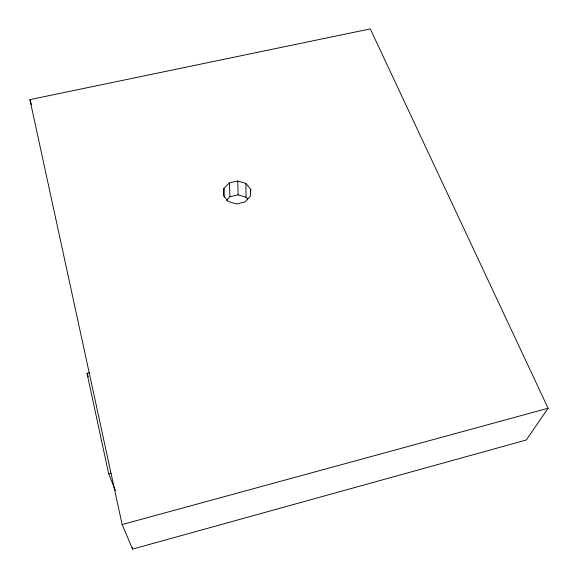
<?xml version="1.0" encoding="UTF-8"?>
<svg xmlns="http://www.w3.org/2000/svg" width="578" height="578" viewBox="0 0 578 578"><rect width="100%" height="100%" fill="white"/><g stroke="black" fill="none" stroke-linecap="round" stroke-linejoin="round"><path stroke-width="0.87" d="M250.679 189.295L250.317 196.383L244.87 201.997L236.402 203.947L228.202 201.455L223.448 195.509L223.924 188.428L229.401 182.908L237.768 181.015L245.874 183.443L250.679 189.295L250.693 191.874M548.096 408.249L526.269 440.017L132.572 549.1L122.146 524.549L29.904 99.626L370.274 28.9L548.096 408.249L122.146 524.549M226.359 200.356L229.928 196.722L238.122 194.851L246.055 197.25L247.622 199.179M89.576 372.759L87.025 373.395L108.686 473.808L111.041 473.187M108.686 473.808L115.427 490.563M87.025 373.395L88.246 376.784M29.904 99.626L31.487 104.806M132.189 547.344L132.572 549.1M223.924 188.428L224.329 197.019M229.401 182.908L229.928 196.722M237.768 181.015L238.122 194.851M245.874 183.443L246.055 197.25"/></g></svg>
